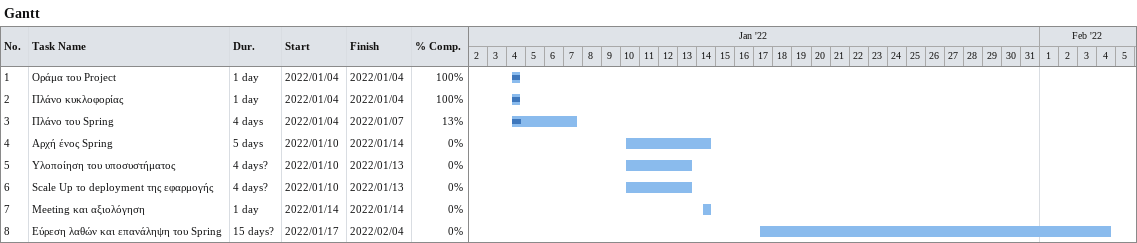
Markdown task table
Gantt

| ID | Task | Duration | Start | Finish | % complete |
|---|---|---|---|---|---|
| 1 | Οράμα του Project | 1d | 2022-01-04 | 2022-01-04 | 100 |
| 2 | Πλάνο κυκλοφορίας | 1d | 2022-01-04 | 2022-01-04 | 100 |
| 3 | Πλάνο του Spring | 4d | 2022-01-04 | 2022-01-07 | 13 |
| 4 | Αρχή ένος Spring | 5d | 2022-01-10 | 2022-01-14 | 0 |
| 5 | Υλοποίηση του υποσυστήματος | 4d? | 2022-01-10 | 2022-01-13 | 0 |
| 6 | Scale Up το deployment της εφαρμογής | 4d? | 2022-01-10 | 2022-01-13 | 0 |
| 7 | Meeting και αξιολόγηση | 1d | 2022-01-14 | 2022-01-14 | 0 |
| 8 | Εύρεση λαθών και επανάληψη του Spring | 15d? | 2022-01-17 | 2022-02-04 | 0 |
